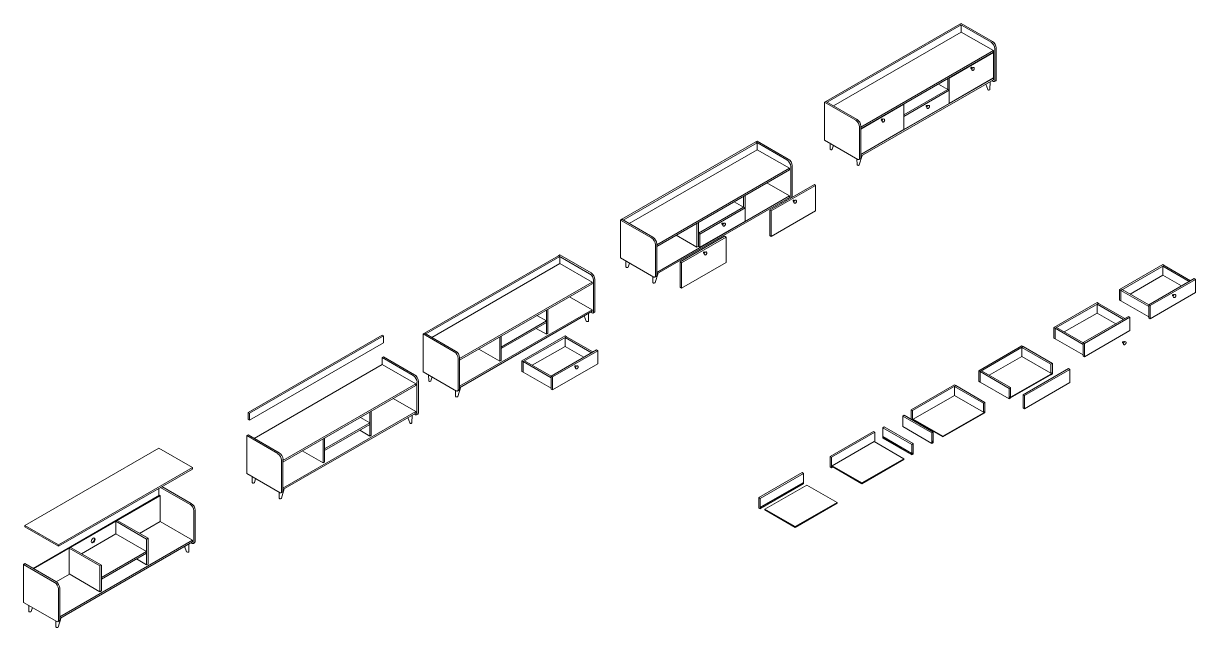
# Model space of a CAD drawing. Header units: millimetres. Extents: x -7406 to 84584, y -20714 to -7599.
# Drawn here: x 5564 to 16472, y -13226 to -7599 of the extents above; entities that cross this region are included whole.
import ezdxf

# ---------------------------------------------------------------- set-up
doc = ezdxf.new("R2010")
doc.units = ezdxf.units.MM

msp = doc.modelspace()

# ---------------------------------------------------------------- linework, layer by layer
at = {"color": 0, "linetype": 'Continuous', "lineweight": 0, "extrusion": (0, 0.816497, 0.57735)}
for p, q in [((13032, -8326), (14279, -7606)), ((14292, -7613), (13044, -8333)), ((14279, -7606), (14292, -7599)), ((14279, -7606), (14292, -7613)), ((14569, -7773), (14279, -7606)), ((14292, -7599), (14582, -7766)), ((14292, -7679), (14292, -7613)), ((13101, -8366), (14292, -7679)), ((14292, -7679), (14592, -7852)), ((14592, -7852), (13357, -8564)), ((14592, -7852), (14592, -7866)), ((14604, -7834), (14604, -8130)), ((14617, -7827), (14617, -8123)), ((13357, -8579), (14592, -7866)), ((14592, -7869), (14179, -8107)), ((14589, -7868), (14592, -7869)), ((14592, -7869), (14592, -8106)), ((14392, -8034), (14395, -8035)), ((14407, -8008), (14410, -8009)), ((14592, -8108), (13357, -8821)), ((13357, -8836), (14592, -8123)), ((14078, -8163), (14166, -8213)), ((14166, -8112), (14166, -8213)), ((14166, -8112), (14166, -8213)), ((14179, -8107), (14177, -8106)), ((14179, -8344), (14592, -8106)), ((14179, -8107), (14179, -8344)), ((14538, -8215), (14519, -8165)), ((14559, -8142), (14557, -8214)), ((14577, -8131), (14590, -8138)), ((14589, -8107), (14592, -8108)), ((14592, -8108), (14592, -8123)), ((14600, -8139), (14613, -8132)), ((14166, -8213), (13757, -8449)), ((14166, -8213), (13757, -8449)), ((13757, -8464), (14179, -8221)), ((14179, -8221), (14166, -8213)), ((14179, -8344), (14179, -8221)), ((13032, -8326), (13019, -8333)), ((13019, -8333), (13309, -8501)), ((13019, -8333), (13019, -8686)), ((13322, -8493), (13032, -8326)), ((13044, -8333), (13032, -8326)), ((13357, -8582), (13757, -8351)), ((13757, -8351), (13755, -8349)), ((14179, -8344), (13757, -8587)), ((13757, -8351), (13757, -8587)), ((13975, -8388), (13977, -8390)), ((13990, -8362), (13992, -8364)), ((13575, -8491), (13572, -8489)), ((13757, -8587), (13757, -8464)), ((13344, -8562), (13344, -8858)), ((13357, -8555), (13357, -8850)), ((13757, -8587), (13357, -8818)), ((13560, -8517), (13557, -8515)), ((11132, -9423), (12379, -8703)), ((12392, -8710), (11145, -9430)), ((12379, -8703), (12392, -8695)), ((12669, -8870), (12379, -8703)), ((12379, -8703), (12392, -8710)), ((12392, -8695), (12682, -8863)), ((12392, -8775), (12392, -8710)), ((13330, -8866), (13019, -8686)), ((13071, -8770), (13070, -8716)), ((11201, -9463), (12392, -8775)), ((12392, -8775), (12692, -8948)), ((13102, -8734), (13091, -8771)), ((13369, -8828), (13342, -8916)), ((12705, -8931), (12705, -9226)), ((12717, -8924), (12717, -9218)), ((13322, -8915), (13321, -8861)), ((13340, -8867), (13353, -8859)), ((12692, -8948), (11457, -9661)), ((11457, -9676), (12692, -8963)), ((12692, -8948), (12692, -8963)), ((12483, -9084), (12692, -9205)), ((12511, -9338), (12924, -9099)), ((12936, -9107), (12523, -9345)), ((12924, -9099), (12936, -9107)), ((12936, -9107), (12936, -9343)), ((12692, -9205), (11457, -9918)), ((11457, -9932), (12692, -9219)), ((12179, -9259), (12266, -9310)), ((12266, -9209), (12266, -9310)), ((12279, -9201), (12279, -9317)), ((12623, -9273), (12619, -9262)), ((12659, -9238), (12659, -9252)), ((12678, -9228), (12690, -9234)), ((12692, -9205), (12692, -9219)), ((12737, -9271), (12739, -9273)), ((12752, -9245), (12754, -9247)), ((12266, -9310), (11845, -9553)), ((12266, -9310), (11845, -9553)), ((11858, -9561), (12279, -9317)), ((12279, -9317), (12266, -9310)), ((12279, -9441), (12279, -9317)), ((12523, -9345), (12511, -9338)), ((12511, -9338), (12511, -9574)), ((12523, -9582), (12936, -9343)), ((12523, -9345), (12523, -9582)), ((11132, -9423), (11119, -9430)), ((11119, -9430), (11409, -9597)), ((11119, -9430), (11119, -9783)), ((11145, -9430), (11132, -9423)), ((11422, -9590), (11132, -9423)), ((11832, -9459), (11832, -9684)), ((11845, -9452), (11845, -9677)), ((12279, -9441), (11858, -9684)), ((12075, -9485), (12078, -9486)), ((12090, -9459), (12093, -9460)), ((11638, -9572), (11832, -9684)), ((12089, -9581), (11676, -9819)), ((11689, -9827), (12102, -9588)), ((11845, -9553), (11845, -9568)), ((11845, -9553), (11858, -9561)), ((11845, -9677), (11845, -9553)), ((11858, -9684), (11858, -9561)), ((12102, -9588), (12089, -9581)), ((12102, -9588), (12102, -9825)), ((12511, -9574), (12523, -9582)), ((11445, -9659), (11445, -9954)), ((11457, -9651), (11457, -9947)), ((11832, -9684), (11845, -9677)), ((11858, -9684), (11845, -9677)), ((9296, -10483), (10543, -9763)), ((10556, -9770), (9309, -10490)), ((10543, -9763), (10556, -9755)), ((10543, -9763), (10556, -9770)), ((10833, -9930), (10543, -9763)), ((10556, -9755), (10846, -9923)), ((10556, -9835), (10556, -9770)), ((11431, -9962), (11119, -9783)), ((11171, -9867), (11170, -9812)), ((11905, -9755), (11902, -9753)), ((11920, -9729), (11917, -9727)), ((9365, -10523), (10556, -9835)), ((10556, -9835), (10856, -10009)), ((11203, -9831), (11191, -9868)), ((11470, -9925), (11442, -10013)), ((11676, -9819), (11689, -9827)), ((11676, -9819), (11676, -10056)), ((12102, -9825), (11689, -10064)), ((11689, -9827), (11689, -10064)), ((15765, -10077), (16167, -9845)), ((16180, -9853), (15777, -10085)), ((16167, -9845), (16180, -9853)), ((16167, -9860), (16180, -9853)), ((16167, -9860), (16167, -9943)), ((16413, -10002), (16167, -9860)), ((16180, -9853), (16426, -9995)), ((10856, -10009), (9621, -10721)), ((9621, -10736), (10856, -10023)), ((10856, -10009), (10856, -10023)), ((10868, -9991), (10868, -10287)), ((10881, -9984), (10881, -10280)), ((11422, -10012), (11422, -9957)), ((11441, -9963), (11453, -9956)), ((15862, -10119), (16167, -9943)), ((16459, -9975), (16038, -10219)), ((16050, -10226), (16472, -9983)), ((16167, -9943), (16341, -10044)), ((16472, -9983), (16459, -9975)), ((16472, -10106), (16472, -9983)), ((10646, -10144), (10856, -10265)), ((11689, -10064), (11676, -10056)), ((15777, -10085), (15765, -10077)), ((15765, -10077), (15765, -10175)), ((15777, -10085), (15790, -10077)), ((15777, -10085), (15777, -10183)), ((15777, -10085), (15777, -10183)), ((16038, -10235), (15777, -10085)), ((15790, -10077), (16038, -10220)), ((16472, -10106), (16050, -10349)), ((16283, -10124), (16286, -10126)), ((15152, -10431), (15555, -10199)), ((15568, -10206), (15165, -10438)), ((15555, -10199), (15568, -10206)), ((15555, -10213), (15568, -10206)), ((15555, -10213), (15555, -10297)), ((15801, -10355), (15555, -10213)), ((15568, -10206), (15814, -10348)), ((15765, -10175), (15777, -10183)), ((15777, -10183), (16038, -10333)), ((16038, -10219), (16050, -10226)), ((16038, -10342), (16038, -10219)), ((16050, -10349), (16050, -10226)), ((16268, -10150), (16271, -10152)), ((10856, -10265), (9621, -10978)), ((9621, -10992), (10856, -10280)), ((10342, -10320), (10430, -10370)), ((10430, -10269), (10430, -10494)), ((10443, -10262), (10443, -10486)), ((10802, -10372), (10783, -10322)), ((10823, -10299), (10822, -10371)), ((10842, -10288), (10854, -10295)), ((10856, -10265), (10856, -10280)), ((10864, -10296), (10877, -10289)), ((15250, -10472), (15555, -10297)), ((15847, -10329), (15426, -10572)), ((15438, -10579), (15860, -10336)), ((15555, -10297), (15729, -10397)), ((15860, -10336), (15847, -10329)), ((15860, -10459), (15860, -10336)), ((16050, -10349), (16038, -10342)), ((10430, -10370), (10009, -10614)), ((10009, -10628), (10430, -10385)), ((10430, -10494), (10336, -10439)), ((10430, -10370), (10430, -10385)), ((15165, -10438), (15152, -10431)), ((15152, -10431), (15152, -10529)), ((15165, -10438), (15178, -10431)), ((15165, -10438), (15165, -10536)), ((15165, -10438), (15165, -10536)), ((15426, -10589), (15165, -10438)), ((15178, -10431), (15426, -10574)), ((15860, -10459), (15438, -10703)), ((7654, -11222), (8901, -10501)), ((8914, -10509), (7666, -11229)), ((7666, -11294), (8914, -10574)), ((8901, -10501), (8914, -10509)), ((8914, -10574), (8914, -10509)), ((9296, -10483), (9283, -10490)), ((9283, -10490), (9573, -10658)), ((9283, -10490), (9283, -10843)), ((9309, -10490), (9296, -10483)), ((9586, -10650), (9296, -10483)), ((9996, -10520), (9996, -10744)), ((10009, -10512), (10009, -10737)), ((10202, -10742), (10604, -10509)), ((10617, -10517), (10214, -10749)), ((10443, -10486), (10430, -10494)), ((10604, -10509), (10617, -10517)), ((10604, -10524), (10617, -10517)), ((10604, -10524), (10604, -10607)), ((10850, -10666), (10604, -10524)), ((10617, -10517), (10863, -10659)), ((15152, -10529), (15165, -10536)), ((15165, -10536), (15426, -10687)), ((15426, -10572), (15438, -10579)), ((15426, -10695), (15426, -10572)), ((15438, -10703), (15438, -10579)), ((15819, -10563), (15822, -10565)), ((9801, -10632), (9996, -10744)), ((10009, -10614), (10009, -10628)), ((10299, -10783), (10604, -10607)), ((10896, -10639), (10475, -10883)), ((10488, -10890), (10909, -10647)), ((10604, -10607), (10778, -10708)), ((10909, -10647), (10896, -10639)), ((10909, -10770), (10909, -10647)), ((14454, -10834), (14856, -10602)), ((14869, -10609), (14466, -10842)), ((14856, -10602), (14869, -10609)), ((14856, -10617), (14869, -10609)), ((14856, -10617), (14856, -10700)), ((15126, -10773), (14856, -10617)), ((14869, -10609), (15139, -10765)), ((15804, -10589), (15807, -10591)), ((7710, -11464), (8901, -10776)), ((8901, -10711), (8914, -10704)), ((9191, -10878), (8901, -10711)), ((8901, -10711), (8901, -10776)), ((8901, -10776), (9214, -10957)), ((8914, -10704), (9204, -10871)), ((9608, -10719), (9608, -11014)), ((9621, -10712), (9621, -11007)), ((9996, -10744), (10009, -10737)), ((10214, -10749), (10202, -10742)), ((10202, -10742), (10202, -10840)), ((10214, -10749), (10227, -10742)), ((10214, -10749), (10214, -10847)), ((10214, -10749), (10214, -10847)), ((10475, -10899), (10214, -10749)), ((10227, -10742), (10475, -10885)), ((10909, -10770), (10488, -11013)), ((10720, -10788), (10723, -10790)), ((14551, -10876), (14856, -10700)), ((14856, -10700), (15126, -10856)), ((15139, -10765), (15126, -10773)), ((15126, -10773), (15126, -10856)), ((15139, -10765), (15139, -10856)), ((15438, -10703), (15426, -10695)), ((9594, -11023), (9283, -10843)), ((9335, -10927), (9334, -10872)), ((9367, -10891), (9355, -10928)), ((10202, -10840), (10214, -10847)), ((10214, -10847), (10475, -10997)), ((10475, -10883), (10488, -10890)), ((10475, -11006), (10475, -10883)), ((10488, -11013), (10488, -10890)), ((10705, -10814), (10708, -10816)), ((14466, -10842), (14454, -10834)), ((14454, -10834), (14454, -10932)), ((14466, -10842), (14479, -10834)), ((14466, -10842), (14466, -10940)), ((14466, -10842), (14466, -10940)), ((14737, -10998), (14466, -10842)), ((14479, -10834), (14749, -10990)), ((14749, -11081), (15139, -10856)), ((14749, -11087), (15139, -10862)), ((15289, -10813), (14868, -11057)), ((14880, -11064), (15302, -10821)), ((15125, -10870), (15126, -10871)), ((15126, -10856), (15132, -10852)), ((15126, -10871), (15139, -10863)), ((15126, -10870), (15126, -10871)), ((15132, -10852), (15139, -10856)), ((15139, -10856), (15139, -10862)), ((15139, -10862), (15139, -10863)), ((15302, -10821), (15289, -10813)), ((15302, -10944), (15302, -10821)), ((9214, -10957), (7979, -11669)), ((7979, -11684), (9214, -10971)), ((9214, -10957), (9214, -10971)), ((9226, -10939), (9226, -11235)), ((9239, -10932), (9239, -11228)), ((9604, -11024), (9617, -11016)), ((9634, -10985), (9606, -11073)), ((10488, -11013), (10475, -11006)), ((13826, -11197), (14228, -10965)), ((14241, -10972), (13839, -11204)), ((14228, -10965), (14241, -10972)), ((14228, -10979), (14241, -10972)), ((14228, -10979), (14228, -11063)), ((14498, -11135), (14228, -10979)), ((14241, -10972), (14511, -11128)), ((14454, -10932), (14466, -10940)), ((14466, -10940), (14737, -11096)), ((14749, -10990), (14737, -10998)), ((14737, -10998), (14737, -11096)), ((14749, -10990), (14749, -11074)), ((15302, -10944), (14880, -11187)), ((9004, -11092), (9214, -11213)), ((9586, -11072), (9585, -11017)), ((13845, -11284), (14228, -11063)), ((14228, -11063), (14498, -11218)), ((14737, -11096), (14749, -11088)), ((14743, -11077), (14749, -11074)), ((14743, -11084), (14743, -11077)), ((14743, -11077), (14749, -11081)), ((14749, -11087), (14743, -11084)), ((14749, -11081), (14749, -11087)), ((14749, -11087), (14749, -11088)), ((14868, -11057), (14880, -11064)), ((14868, -11180), (14868, -11057)), ((14880, -11187), (14880, -11064)), ((7666, -11229), (7654, -11222)), ((7654, -11287), (7654, -11222)), ((7666, -11294), (7666, -11229)), ((9214, -11213), (7979, -11926)), ((7979, -11941), (9214, -11228)), ((8788, -11217), (8788, -11442)), ((8801, -11210), (8801, -11434)), ((9214, -11213), (9214, -11228)), ((13839, -11204), (13826, -11197)), ((13826, -11197), (13826, -11286)), ((13839, -11204), (13839, -11294)), ((14121, -11443), (14511, -11218)), ((14121, -11450), (14511, -11225)), ((14511, -11128), (14498, -11135)), ((14498, -11135), (14498, -11218)), ((14498, -11218), (14505, -11215)), ((14498, -11233), (14511, -11226)), ((14498, -11232), (14498, -11233)), ((14498, -11233), (14498, -11233)), ((14505, -11215), (14511, -11218)), ((14511, -11128), (14511, -11218)), ((14511, -11218), (14511, -11225)), ((14511, -11225), (14511, -11226)), ((14880, -11187), (14868, -11180)), ((7654, -11287), (7666, -11294)), ((8788, -11318), (8366, -11562)), ((8366, -11576), (8788, -11333)), ((8700, -11268), (8788, -11318)), ((8788, -11318), (8788, -11333)), ((9160, -11320), (9141, -11270)), ((9181, -11247), (9179, -11319)), ((9199, -11236), (9212, -11243)), ((9222, -11244), (9235, -11237)), ((13748, -11256), (13761, -11249)), ((13748, -11256), (13748, -11354)), ((14018, -11412), (13748, -11256)), ((13761, -11249), (14031, -11405)), ((13845, -11290), (13845, -11284)), ((13845, -11284), (14121, -11443)), ((14121, -11450), (13845, -11290)), ((13846, -11298), (13852, -11294)), ((7654, -11431), (7641, -11438)), ((7641, -11438), (7931, -11606)), ((7641, -11438), (7641, -11791)), ((7944, -11598), (7654, -11431)), ((8788, -11442), (8694, -11387)), ((8801, -11434), (8788, -11442)), ((13071, -11632), (13474, -11400)), ((13486, -11407), (13084, -11640)), ((13474, -11400), (13486, -11407)), ((13486, -11407), (13486, -11498)), ((13562, -11364), (13575, -11356)), ((13562, -11364), (13562, -11447)), ((13832, -11520), (13562, -11364)), ((13562, -11447), (13832, -11603)), ((13562, -11454), (13568, -11450)), ((13832, -11609), (13562, -11454)), ((13562, -11454), (13562, -11462)), ((13575, -11356), (13845, -11512)), ((13748, -11354), (14018, -11510)), ((14031, -11405), (14018, -11412)), ((14018, -11412), (14018, -11510)), ((14031, -11405), (14031, -11488)), ((14121, -11443), (14121, -11450)), ((5576, -12274), (6824, -11554)), ((6824, -11554), (7136, -11734)), ((8354, -11468), (8354, -11692)), ((8366, -11460), (8366, -11685)), ((8366, -11562), (8366, -11576)), ((13090, -11719), (13480, -11494)), ((13480, -11494), (13757, -11654)), ((13562, -11462), (13832, -11618)), ((13845, -11512), (13832, -11520)), ((13832, -11520), (13832, -11603)), ((13845, -11512), (13845, -11610)), ((14018, -11510), (14031, -11503)), ((14025, -11492), (14031, -11488)), ((14025, -11491), (14031, -11495)), ((14025, -11498), (14025, -11492)), ((14031, -11495), (14025, -11498)), ((14031, -11495), (14031, -11503)), ((7966, -11667), (7966, -11963)), ((7979, -11660), (7979, -11955)), ((8159, -11580), (8354, -11692)), ((13084, -11640), (13071, -11632)), ((13071, -11632), (13071, -11730)), ((13084, -11640), (13084, -11738)), ((13367, -11879), (13757, -11654)), ((13367, -11886), (13757, -11661)), ((13757, -11654), (13757, -11661)), ((13832, -11603), (13839, -11599)), ((13839, -11606), (13832, -11609)), ((13832, -11609), (13832, -11618)), ((13832, -11618), (13845, -11610)), ((13839, -11606), (13833, -11603)), ((13839, -11599), (13839, -11606)), ((7136, -11734), (5889, -12454)), ((5889, -12469), (7136, -11749)), ((7136, -11734), (7136, -11749)), ((8354, -11692), (8366, -11685)), ((13071, -11730), (13084, -11738)), ((13084, -11738), (13097, -11730)), ((13090, -11726), (13090, -11719)), ((13090, -11719), (13367, -11879)), ((13367, -11886), (13090, -11726)), ((7952, -11971), (7641, -11791)), ((7693, -11875), (7692, -11821)), ((7724, -11839), (7713, -11876)), ((12408, -12015), (12810, -11783)), ((12823, -11790), (12421, -12023)), ((12421, -12121), (12823, -11888)), ((12427, -12102), (12817, -11877)), ((12817, -11884), (12427, -12109)), ((12810, -11783), (12823, -11790)), ((12817, -11884), (12811, -11881)), ((12817, -11877), (12817, -11884)), ((12823, -11790), (12823, -11888)), ((13367, -11879), (13367, -11886)), ((6831, -11994), (5653, -12675)), ((5658, -12678), (6836, -11998)), ((6824, -11929), (6824, -11998)), ((6831, -11994), (6836, -11998)), ((6836, -11998), (6836, -12239)), ((7114, -12078), (6840, -11920)), ((6853, -11912), (7126, -12070)), ((7944, -12020), (7943, -11966)), ((7962, -11972), (7975, -11964)), ((7991, -11933), (7964, -12021)), ((12463, -12123), (12853, -11898)), ((12853, -11898), (13136, -12062)), ((12421, -12023), (12408, -12015)), ((12408, -12015), (12408, -12113)), ((12421, -12023), (12421, -12121)), ((12427, -12109), (12427, -12102)), ((12746, -12286), (13136, -12062)), ((12746, -12293), (13136, -12068)), ((13136, -12062), (13136, -12068)), ((7149, -12139), (7149, -12434)), ((7162, -12132), (7162, -12427)), ((12408, -12113), (12421, -12121)), ((12463, -12130), (12463, -12123)), ((12463, -12123), (12746, -12286)), ((12746, -12293), (12463, -12130)), ((5889, -12454), (5576, -12274)), ((5576, -12274), (5576, -12289)), ((5576, -12289), (5889, -12469)), ((6437, -12229), (6424, -12236)), ((6424, -12236), (6710, -12402)), ((6424, -12236), (6424, -12352)), ((6723, -12394), (6437, -12229)), ((6645, -12350), (6836, -12239)), ((6836, -12239), (7136, -12412)), ((12746, -12286), (12746, -12293)), ((7136, -12412), (5902, -13125)), ((5902, -13140), (7136, -12427)), ((6103, -12538), (6424, -12352)), ((6424, -12352), (6710, -12518)), ((6710, -12402), (6723, -12394)), ((6710, -12402), (6710, -12641)), ((6723, -12394), (6723, -12634)), ((7122, -12435), (7135, -12443)), ((7136, -12412), (7136, -12427)), ((5889, -12454), (5889, -12469)), ((5990, -12487), (6003, -12480)), ((6276, -12652), (5990, -12487)), ((5990, -12487), (5990, -12726)), ((6003, -12480), (6289, -12645)), ((6710, -12518), (6289, -12761)), ((6289, -12776), (6710, -12532)), ((6710, -12518), (6710, -12532)), ((7082, -12519), (7063, -12469)), ((7103, -12446), (7102, -12518)), ((7145, -12444), (7157, -12436)), ((5576, -12630), (5564, -12638)), ((5564, -12638), (5853, -12805)), ((5564, -12638), (5564, -12991)), ((5866, -12798), (5576, -12630)), ((6289, -12645), (6276, -12652)), ((6276, -12652), (6276, -12892)), ((6289, -12645), (6289, -12884)), ((6710, -12641), (6616, -12587)), ((6723, -12634), (6710, -12641)), ((5868, -12799), (5991, -12727)), ((5990, -12726), (6276, -12892)), ((6289, -12761), (6289, -12776)), ((5889, -12866), (5889, -13162)), ((5902, -12859), (5902, -13155)), ((6276, -12892), (6289, -12884)), ((5875, -13170), (5564, -12991)), ((5615, -13075), (5615, -13020)), ((5647, -13039), (5635, -13076)), ((5866, -13220), (5866, -13165)), ((5885, -13171), (5897, -13164)), ((5914, -13133), (5886, -13221))]:
    msp.add_line(p, q, dxfattribs=at)
at = {"color": 0, "linetype": 'Continuous', "lineweight": 0, "extrusion": (-5.17926e-17, 3.41963e-17, -1)}
for centre in [(14569, -7814), (13322, -8534), (12669, -8911), (11422, -9631), (10833, -9971), (9586, -10691), (9191, -10919), (7944, -11639), (7114, -12118), (5866, -12839)]:
    msp.add_ellipse(centre, major_axis=(25, -43.3), ratio=0.57735, start_param=-2.356194, end_param=-0.785398, dxfattribs=at)
at = {"color": 0, "linetype": 'Continuous', "lineweight": 0}
for centre, major_axis, start_param, end_param in [((14582, -7807), (-25, 43.3), -2.356194, -0.785398), ((14385, -8012), (3, 5.2), -0.077366, 2.356194), ((14385, -8012), (-3, -5.2), -0.785398, 0.077366), ((14399, -8021), (7.5, 13), 0, 2.356194), ((14399, -8021), (-7.5, -13), -0.785398, 0), ((14603, -8115), (10, -17.3), 0, 0.785398), ((14547, -8214), (-10, 0), 0.216508, 2.356194), ((14547, -8214), (10, 0), -0.785398, -0.010345), ((13968, -8367), (3, 5.2), -0.077366, 2.356194), ((13968, -8367), (-3, -5.2), -0.785398, 0.077366), ((13982, -8375), (7.5, 13), 0, 2.356194), ((13982, -8375), (-7.5, -13), -0.785398, 0), ((13309, -8542), (-25, 43.3), -2.356194, -0.785398), ((12682, -8903), (-25, 43.3), -2.356194, -0.785398), ((13330, -8849), (10, -17.3), -0.785398, 0.785398), ((12730, -9250), (3, 5.2), -0.077366, 2.356194), ((12730, -9250), (-3, -5.2), -0.785398, 0.077366), ((12744, -9258), (7.5, 13), 0, 2.356194), ((12744, -9258), (-7.5, -13), -0.785398, 0), ((12068, -9464), (3, 5.2), -0.077366, 2.356194), ((12068, -9464), (-3, -5.2), -0.785398, 0.077366), ((12082, -9472), (7.5, 13), 0, 2.356194), ((12082, -9472), (-7.5, -13), -0.785398, 0), ((11409, -9638), (-25, 43.3), -2.356194, -0.785398), ((10846, -9964), (-25, 43.3), -2.356194, -0.785398), ((11431, -9946), (10, -17.3), -0.785398, 0.785398), ((16261, -10129), (3, 5.2), -0.077366, 2.356194), ((16261, -10129), (-3, -5.2), -0.785398, 0.077366), ((16275, -10137), (7.5, 13), 0, 2.356194), ((16275, -10137), (-7.5, -13), -0.785398, 0), ((10867, -10271), (10, -17.3), 0, 0.785398), ((10812, -10370), (-10, 0), 0.216508, 2.356194), ((10812, -10370), (10, 0), -0.785398, -0.010345), ((15797, -10568), (3, 5.2), -0.077366, 2.356194), ((15797, -10568), (-3, -5.2), -0.785398, 0.077366), ((15812, -10576), (7.5, 13), 0, 2.356194), ((9573, -10698), (-25, 43.3), -2.356194, -0.785398), ((15812, -10576), (-7.5, -13), -0.785398, 0), ((10698, -10793), (3, 5.2), -0.077366, 2.356194), ((10698, -10793), (-3, -5.2), -0.785398, 0.077366), ((10712, -10801), (7.5, 13), 0, 2.356194), ((9204, -10912), (-25, 43.3), -2.356194, -0.785398), ((10712, -10801), (-7.5, -13), -0.785398, 0), ((9594, -11006), (10, -17.3), -0.785398, 0.785398), ((9225, -11220), (10, -17.3), 0, 0.785398), ((9169, -11319), (-10, 0), 0.216508, 2.356194), ((9169, -11319), (10, 0), -0.785398, -0.010345), ((7931, -11647), (-25, 43.3), -2.356194, -0.785398), ((7952, -11954), (10, -17.3), -0.785398, 0.785398), ((7126, -12111), (-25, 43.3), -2.356194, -0.785398), ((6207, -12411), (-12.5, -21.7), 0.228251, 2.913342), ((7147, -12419), (10, -17.3), 0, 0.785398), ((7092, -12518), (-10, 0), 0.216508, 2.356194), ((7092, -12518), (10, 0), -0.785398, -0.010345), ((5853, -12846), (-25, 43.3), -2.356194, -0.785398), ((5875, -13154), (10, -17.3), -0.785398, 0.785398)]:
    msp.add_ellipse(centre, major_axis=major_axis, ratio=0.57735, start_param=start_param, end_param=end_param, dxfattribs=at)
at = {"color": 0, "linetype": 'Continuous', "lineweight": 0, "extrusion": (4.43555e-17, 8.97074e-17, -1)}
for centre in [(14590, -8122), (10854, -10279), (9212, -11227), (7135, -12426)]:
    msp.add_ellipse(centre, major_axis=(10, -17.3), ratio=0.57735, start_param=-0.785398, end_param=0.785398, dxfattribs=at)
at = {"color": 0, "linetype": 'Continuous', "lineweight": 0, "extrusion": (-6.83926e-17, 1.03585e-16, -1)}
for centre in [(13551, -8494), (11896, -9732)]:
    msp.add_ellipse(centre, major_axis=(-3, -5.2), ratio=0.57735, start_param=-0.077366, end_param=3.218958, dxfattribs=at)
at = {"color": 0, "linetype": 'Continuous', "lineweight": 0, "extrusion": (1.27622e-16, 5.45148e-17, -1)}
for centre in [(13565, -8502), (11910, -9740)]:
    msp.add_ellipse(centre, major_axis=(-7.5, -13), ratio=0.57735, start_param=0, end_param=3.141593, dxfattribs=at)
at = {"color": 0, "linetype": 'Continuous', "lineweight": 0, "extrusion": (1.03002e-16, 1.66533e-16, -1)}
for centre in [(13081, -8770), (13332, -8915), (11181, -9867), (7703, -11875)]:
    msp.add_ellipse(centre, major_axis=(-10, 0), ratio=0.57735, start_param=-2.356194, end_param=-0.00857, dxfattribs=at)
at = {"color": 0, "linetype": 'Continuous', "lineweight": 0, "extrusion": (1.92296e-17, 3.33067e-16, -1)}
for centre in [(13081, -8770), (11181, -9867)]:
    msp.add_ellipse(centre, major_axis=(10, 0), ratio=0.57735, start_param=0.17958, end_param=0.785398, dxfattribs=at)
at = {"color": 0, "linetype": 'Continuous', "lineweight": 0, "extrusion": (-4.23215e-18, 5.55112e-17, -1)}
msp.add_ellipse((13332, -8915), major_axis=(10, 0), ratio=0.57735, start_param=0.17958, end_param=0.785398, dxfattribs=at)
at = {"color": 0, "linetype": 'Continuous', "lineweight": 0, "extrusion": (7.21111e-17, 4.16334e-17, -1)}
for centre in [(13343, -8842), (11443, -9939), (9607, -10999), (7965, -11947), (5887, -13146)]:
    msp.add_ellipse(centre, major_axis=(10, -17.3), ratio=0.57735, start_param=-0.785398, end_param=0, dxfattribs=at)
at = {"color": 0, "linetype": 'Continuous', "lineweight": 0, "extrusion": (-3.78917e-17, 5.55112e-17, -1)}
for centre in [(11432, -10012), (9345, -10927), (9596, -11072), (7954, -12020), (5625, -13075), (5876, -13220)]:
    msp.add_ellipse(centre, major_axis=(-10, 0), ratio=0.57735, start_param=-2.356194, end_param=-0.00857, dxfattribs=at)
at = {"color": 0, "linetype": 'Continuous', "lineweight": 0, "extrusion": (-6.1921e-17, 1.66533e-16, -1)}
for centre in [(11432, -10012), (9596, -11072)]:
    msp.add_ellipse(centre, major_axis=(10, 0), ratio=0.57735, start_param=0.17958, end_param=0.785398, dxfattribs=at)
at = {"color": 0, "linetype": 'Continuous', "lineweight": 0, "extrusion": (-6.1921e-17, 2.77556e-16, -1)}
msp.add_ellipse((9345, -10927), major_axis=(10, 0), ratio=0.57735, start_param=0.17958, end_param=0.785398, dxfattribs=at)
at = {"color": 0, "linetype": 'Continuous', "lineweight": 0, "extrusion": (4.05137e-17, 1.11022e-16, -1)}
for centre in [(7703, -11875), (7954, -12020)]:
    msp.add_ellipse(centre, major_axis=(10, 0), ratio=0.57735, start_param=0.17958, end_param=0.785398, dxfattribs=at)
at = {"color": 0, "linetype": 'Continuous', "lineweight": 0, "extrusion": (7.95482e-17, 8.22703e-17, -1)}
msp.add_ellipse((6213, -12414), major_axis=(-12.5, -21.7), ratio=0.57735, start_param=-5.497787, end_param=0.785398, dxfattribs=at)
at = {"color": 0, "linetype": 'Continuous', "lineweight": 0, "extrusion": (6.83309e-17, 2.77556e-16, -1)}
for centre in [(5625, -13075), (5876, -13220)]:
    msp.add_ellipse(centre, major_axis=(10, 0), ratio=0.57735, start_param=0.17958, end_param=0.785398, dxfattribs=at)
at = {"color": 0, "linetype": 'Continuous', "lineweight": 0}
for points, knots in [([(14382, -8018), (14384, -8019), (14386, -8020), (14388, -8022), (14388, -8023), (14389, -8024), (14389, -8024), (14389, -8024)], [5.4204216, 5.4204216, 5.4204216, 5.4204216, 5.6855719, 5.6855719, 5.941112, 5.941112, 5.9952008, 5.9952008, 5.9952008, 5.9952008]), ([(14397, -8010), (14397, -8010), (14397, -8010), (14396, -8010), (14396, -8010), (14393, -8010), (14392, -8009), (14390, -8008), (14389, -8008), (14388, -8007)], [1.8587808, 1.8587808, 1.8587808, 1.8587808, 1.8997427, 1.8997427, 2.0930651, 2.0930651, 2.3347801, 2.3347801, 2.4335601, 2.4335601, 2.4335601, 2.4335601]), ([(14410, -8009), (14410, -8010), (14411, -8010), (14412, -8012), (14413, -8013), (14413, -8015), (14413, -8017), (14413, -8020), (14412, -8021), (14411, -8024), (14411, -8025), (14409, -8028), (14408, -8030), (14406, -8032), (14405, -8033), (14403, -8035), (14402, -8035), (14399, -8036), (14398, -8036), (14396, -8036), (14395, -8036), (14395, -8035)], [2.356194, 2.356194, 2.356194, 2.356194, 2.6398, 2.6398, 2.942999, 2.942999, 3.270261, 3.270261, 3.601539, 3.601539, 3.931008, 3.931008, 4.259626, 4.259626, 4.589131, 4.589131, 4.920426, 4.920426, 5.247301, 5.247301, 5.497787, 5.497787, 5.497787, 5.497787]), ([(13965, -8372), (13967, -8373), (13969, -8374), (13971, -8376), (13971, -8378), (13972, -8378), (13972, -8379), (13972, -8379)], [5.4204216, 5.4204216, 5.4204216, 5.4204216, 5.6855719, 5.6855719, 5.941112, 5.941112, 5.9952008, 5.9952008, 5.9952008, 5.9952008]), ([(13980, -8364), (13980, -8364), (13980, -8364), (13979, -8364), (13978, -8364), (13976, -8364), (13974, -8364), (13972, -8363), (13972, -8362), (13971, -8362)], [1.8587808, 1.8587808, 1.8587808, 1.8587808, 1.8997427, 1.8997427, 2.0930651, 2.0930651, 2.3347801, 2.3347801, 2.4335601, 2.4335601, 2.4335601, 2.4335601]), ([(13992, -8364), (13993, -8364), (13994, -8365), (13995, -8366), (13995, -8367), (13996, -8370), (13996, -8371), (13996, -8374), (13995, -8375), (13994, -8378), (13994, -8380), (13992, -8383), (13991, -8384), (13989, -8386), (13988, -8387), (13986, -8389), (13984, -8390), (13982, -8390), (13981, -8391), (13979, -8390), (13978, -8390), (13977, -8390)], [2.356194, 2.356194, 2.356194, 2.356194, 2.6398, 2.6398, 2.942999, 2.942999, 3.270261, 3.270261, 3.601539, 3.601539, 3.931008, 3.931008, 4.259626, 4.259626, 4.589131, 4.589131, 4.920426, 4.920426, 5.247301, 5.247301, 5.497787, 5.497787, 5.497787, 5.497787]), ([(13548, -8500), (13550, -8500), (13551, -8501), (13554, -8504), (13554, -8505), (13554, -8506), (13554, -8506), (13554, -8506)], [2.2788289, 2.2788289, 2.2788289, 2.2788289, 2.5439792, 2.5439792, 2.7995193, 2.7995193, 2.8536081, 2.8536081, 2.8536081, 2.8536081]), ([(13563, -8492), (13563, -8492), (13563, -8492), (13562, -8492), (13561, -8492), (13559, -8492), (13557, -8491), (13555, -8490), (13555, -8490), (13554, -8489)], [5.0003735, 5.0003735, 5.0003735, 5.0003735, 5.0413353, 5.0413353, 5.2346577, 5.2346577, 5.4763727, 5.4763727, 5.5751527, 5.5751527, 5.5751527, 5.5751527]), ([(13575, -8491), (13576, -8491), (13577, -8492), (13578, -8494), (13578, -8495), (13579, -8497), (13579, -8499), (13578, -8501), (13578, -8503), (13577, -8506), (13576, -8507), (13575, -8510), (13574, -8511), (13572, -8514), (13571, -8515), (13568, -8516), (13567, -8517), (13565, -8518), (13564, -8518), (13562, -8518), (13561, -8517), (13560, -8517)], [5.497787, 5.497787, 5.497787, 5.497787, 5.781392, 5.781392, 6.084592, 6.084592, 6.411854, 6.411854, 6.743132, 6.743132, 7.0726, 7.0726, 7.401219, 7.401219, 7.730723, 7.730723, 8.062018, 8.062018, 8.388894, 8.388894, 8.63938, 8.63938, 8.63938, 8.63938]), ([(12727, -9256), (12729, -9256), (12731, -9258), (12733, -9260), (12733, -9261), (12734, -9262), (12734, -9262), (12734, -9262)], [5.4204216, 5.4204216, 5.4204216, 5.4204216, 5.6855719, 5.6855719, 5.941112, 5.941112, 5.9952008, 5.9952008, 5.9952008, 5.9952008]), ([(12742, -9248), (12742, -9248), (12742, -9248), (12741, -9248), (12740, -9248), (12738, -9248), (12736, -9247), (12734, -9246), (12734, -9246), (12733, -9245)], [1.8587808, 1.8587808, 1.8587808, 1.8587808, 1.8997427, 1.8997427, 2.0930651, 2.0930651, 2.3347801, 2.3347801, 2.4335601, 2.4335601, 2.4335601, 2.4335601]), ([(12754, -9247), (12755, -9248), (12756, -9248), (12757, -9250), (12757, -9251), (12758, -9253), (12758, -9255), (12758, -9257), (12757, -9259), (12756, -9262), (12756, -9263), (12754, -9266), (12753, -9267), (12751, -9270), (12750, -9271), (12748, -9272), (12746, -9273), (12744, -9274), (12743, -9274), (12741, -9274), (12740, -9273), (12739, -9273)], [2.356194, 2.356194, 2.356194, 2.356194, 2.6398, 2.6398, 2.942999, 2.942999, 3.270261, 3.270261, 3.601539, 3.601539, 3.931008, 3.931008, 4.259626, 4.259626, 4.589131, 4.589131, 4.920426, 4.920426, 5.247301, 5.247301, 5.497787, 5.497787, 5.497787, 5.497787]), ([(12066, -9469), (12067, -9470), (12069, -9471), (12071, -9473), (12072, -9474), (12072, -9475), (12072, -9475), (12072, -9475)], [5.4204216, 5.4204216, 5.4204216, 5.4204216, 5.6855719, 5.6855719, 5.941112, 5.941112, 5.9952008, 5.9952008, 5.9952008, 5.9952008]), ([(12080, -9461), (12080, -9461), (12080, -9461), (12080, -9461), (12079, -9461), (12077, -9461), (12075, -9460), (12073, -9459), (12072, -9459), (12072, -9459)], [1.8587808, 1.8587808, 1.8587808, 1.8587808, 1.8997427, 1.8997427, 2.0930651, 2.0930651, 2.3347801, 2.3347801, 2.4335601, 2.4335601, 2.4335601, 2.4335601]), ([(12093, -9460), (12094, -9461), (12094, -9462), (12095, -9463), (12096, -9464), (12096, -9467), (12096, -9468), (12096, -9471), (12096, -9472), (12095, -9475), (12094, -9477), (12092, -9479), (12091, -9481), (12089, -9483), (12088, -9484), (12086, -9486), (12085, -9486), (12082, -9487), (12081, -9487), (12079, -9487), (12079, -9487), (12078, -9486)], [2.356194, 2.356194, 2.356194, 2.356194, 2.6398, 2.6398, 2.942999, 2.942999, 3.270261, 3.270261, 3.601539, 3.601539, 3.931008, 3.931008, 4.259626, 4.259626, 4.589131, 4.589131, 4.920426, 4.920426, 5.247301, 5.247301, 5.497787, 5.497787, 5.497787, 5.497787]), ([(11893, -9737), (11894, -9738), (11896, -9739), (11898, -9742), (11899, -9743), (11899, -9744), (11899, -9744), (11899, -9744)], [2.2788289, 2.2788289, 2.2788289, 2.2788289, 2.5439792, 2.5439792, 2.7995193, 2.7995193, 2.8536081, 2.8536081, 2.8536081, 2.8536081]), ([(11908, -9729), (11908, -9729), (11907, -9729), (11907, -9729), (11906, -9730), (11904, -9729), (11902, -9729), (11900, -9728), (11899, -9727), (11899, -9727)], [5.0003735, 5.0003735, 5.0003735, 5.0003735, 5.0413353, 5.0413353, 5.2346577, 5.2346577, 5.4763727, 5.4763727, 5.5751527, 5.5751527, 5.5751527, 5.5751527]), ([(11920, -9729), (11921, -9729), (11921, -9730), (11923, -9732), (11923, -9733), (11923, -9735), (11923, -9736), (11923, -9739), (11923, -9741), (11922, -9744), (11921, -9745), (11920, -9748), (11919, -9749), (11917, -9751), (11915, -9752), (11913, -9754), (11912, -9755), (11910, -9756), (11908, -9756), (11907, -9755), (11906, -9755), (11905, -9755)], [5.497787, 5.497787, 5.497787, 5.497787, 5.781392, 5.781392, 6.084592, 6.084592, 6.411854, 6.411854, 6.743132, 6.743132, 7.0726, 7.0726, 7.401219, 7.401219, 7.730723, 7.730723, 8.062018, 8.062018, 8.388894, 8.388894, 8.63938, 8.63938, 8.63938, 8.63938]), ([(16258, -10134), (16260, -10135), (16262, -10136), (16264, -10138), (16264, -10140), (16265, -10140), (16265, -10141), (16265, -10141)], [5.4204216, 5.4204216, 5.4204216, 5.4204216, 5.6855719, 5.6855719, 5.941112, 5.941112, 5.9952008, 5.9952008, 5.9952008, 5.9952008]), ([(16273, -10126), (16273, -10126), (16273, -10126), (16272, -10126), (16272, -10126), (16269, -10126), (16268, -10126), (16266, -10125), (16265, -10124), (16264, -10124)], [1.8587808, 1.8587808, 1.8587808, 1.8587808, 1.8997427, 1.8997427, 2.0930651, 2.0930651, 2.3347801, 2.3347801, 2.4335601, 2.4335601, 2.4335601, 2.4335601]), ([(16286, -10126), (16286, -10126), (16287, -10127), (16288, -10128), (16289, -10129), (16289, -10132), (16289, -10133), (16289, -10136), (16288, -10137), (16287, -10140), (16287, -10142), (16285, -10145), (16284, -10146), (16282, -10148), (16281, -10149), (16279, -10151), (16278, -10152), (16275, -10152), (16274, -10152), (16272, -10152), (16271, -10152), (16271, -10152)], [2.356194, 2.356194, 2.356194, 2.356194, 2.6398, 2.6398, 2.942999, 2.942999, 3.270261, 3.270261, 3.601539, 3.601539, 3.931008, 3.931008, 4.259626, 4.259626, 4.589131, 4.589131, 4.920426, 4.920426, 5.247301, 5.247301, 5.497787, 5.497787, 5.497787, 5.497787]), ([(15795, -10573), (15796, -10574), (15798, -10575), (15800, -10578), (15801, -10579), (15801, -10580), (15801, -10580), (15801, -10580)], [5.4204216, 5.4204216, 5.4204216, 5.4204216, 5.6855719, 5.6855719, 5.941112, 5.941112, 5.9952008, 5.9952008, 5.9952008, 5.9952008]), ([(15810, -10565), (15810, -10565), (15809, -10565), (15809, -10565), (15808, -10565), (15806, -10565), (15804, -10565), (15802, -10564), (15801, -10563), (15801, -10563)], [1.8587808, 1.8587808, 1.8587808, 1.8587808, 1.8997427, 1.8997427, 2.0930651, 2.0930651, 2.3347801, 2.3347801, 2.4335601, 2.4335601, 2.4335601, 2.4335601]), ([(15822, -10565), (15823, -10565), (15823, -10566), (15825, -10567), (15825, -10569), (15825, -10571), (15825, -10572), (15825, -10575), (15825, -10576), (15824, -10579), (15823, -10581), (15821, -10584), (15821, -10585), (15819, -10587), (15817, -10588), (15815, -10590), (15814, -10591), (15812, -10591), (15810, -10592), (15808, -10591), (15808, -10591), (15807, -10591)], [2.356194, 2.356194, 2.356194, 2.356194, 2.6398, 2.6398, 2.942999, 2.942999, 3.270261, 3.270261, 3.601539, 3.601539, 3.931008, 3.931008, 4.259626, 4.259626, 4.589131, 4.589131, 4.920426, 4.920426, 5.247301, 5.247301, 5.497787, 5.497787, 5.497787, 5.497787]), ([(10696, -10798), (10697, -10799), (10699, -10800), (10701, -10803), (10702, -10804), (10702, -10805), (10702, -10805), (10702, -10805)], [5.4204216, 5.4204216, 5.4204216, 5.4204216, 5.6855719, 5.6855719, 5.941112, 5.941112, 5.9952008, 5.9952008, 5.9952008, 5.9952008]), ([(10710, -10790), (10710, -10790), (10710, -10790), (10710, -10790), (10709, -10790), (10707, -10790), (10705, -10790), (10703, -10789), (10702, -10788), (10702, -10788)], [1.8587808, 1.8587808, 1.8587808, 1.8587808, 1.8997427, 1.8997427, 2.0930651, 2.0930651, 2.3347801, 2.3347801, 2.4335601, 2.4335601, 2.4335601, 2.4335601]), ([(10723, -10790), (10724, -10790), (10724, -10791), (10725, -10793), (10726, -10794), (10726, -10796), (10726, -10797), (10726, -10800), (10726, -10802), (10725, -10804), (10724, -10806), (10722, -10809), (10721, -10810), (10719, -10812), (10718, -10813), (10716, -10815), (10715, -10816), (10712, -10816), (10711, -10817), (10709, -10816), (10708, -10816), (10708, -10816)], [2.356194, 2.356194, 2.356194, 2.356194, 2.6398, 2.6398, 2.942999, 2.942999, 3.270261, 3.270261, 3.601539, 3.601539, 3.931008, 3.931008, 4.259626, 4.259626, 4.589131, 4.589131, 4.920426, 4.920426, 5.247301, 5.247301, 5.497787, 5.497787, 5.497787, 5.497787])]:
    msp.add_open_spline(points, degree=3, knots=knots, dxfattribs=at)

doc.saveas('drawing.dxf')
